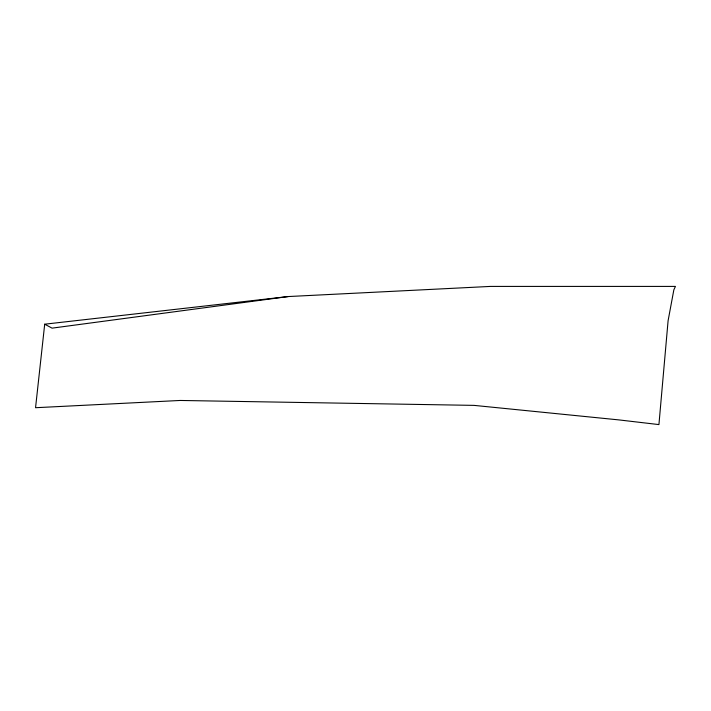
<?xml version="1.0" encoding="UTF-8"?>
<svg xmlns="http://www.w3.org/2000/svg" width="711" height="711" viewBox="0 0 711 711"><rect width="100%" height="100%" fill="white"/><g stroke="black" fill="none" stroke-linecap="round" stroke-linejoin="round"><path stroke-width="1.07" d="M44.704 324.198L35.55 407.714L180.194 400.462L474.033 405.377L618.677 419.881L658.928 424.591L668.091 320.75L673.85 289.839L675.45 286.409L490.554 286.409L288.257 296.549L44.704 324.198L52.063 328.144L288.257 296.549"/></g></svg>
